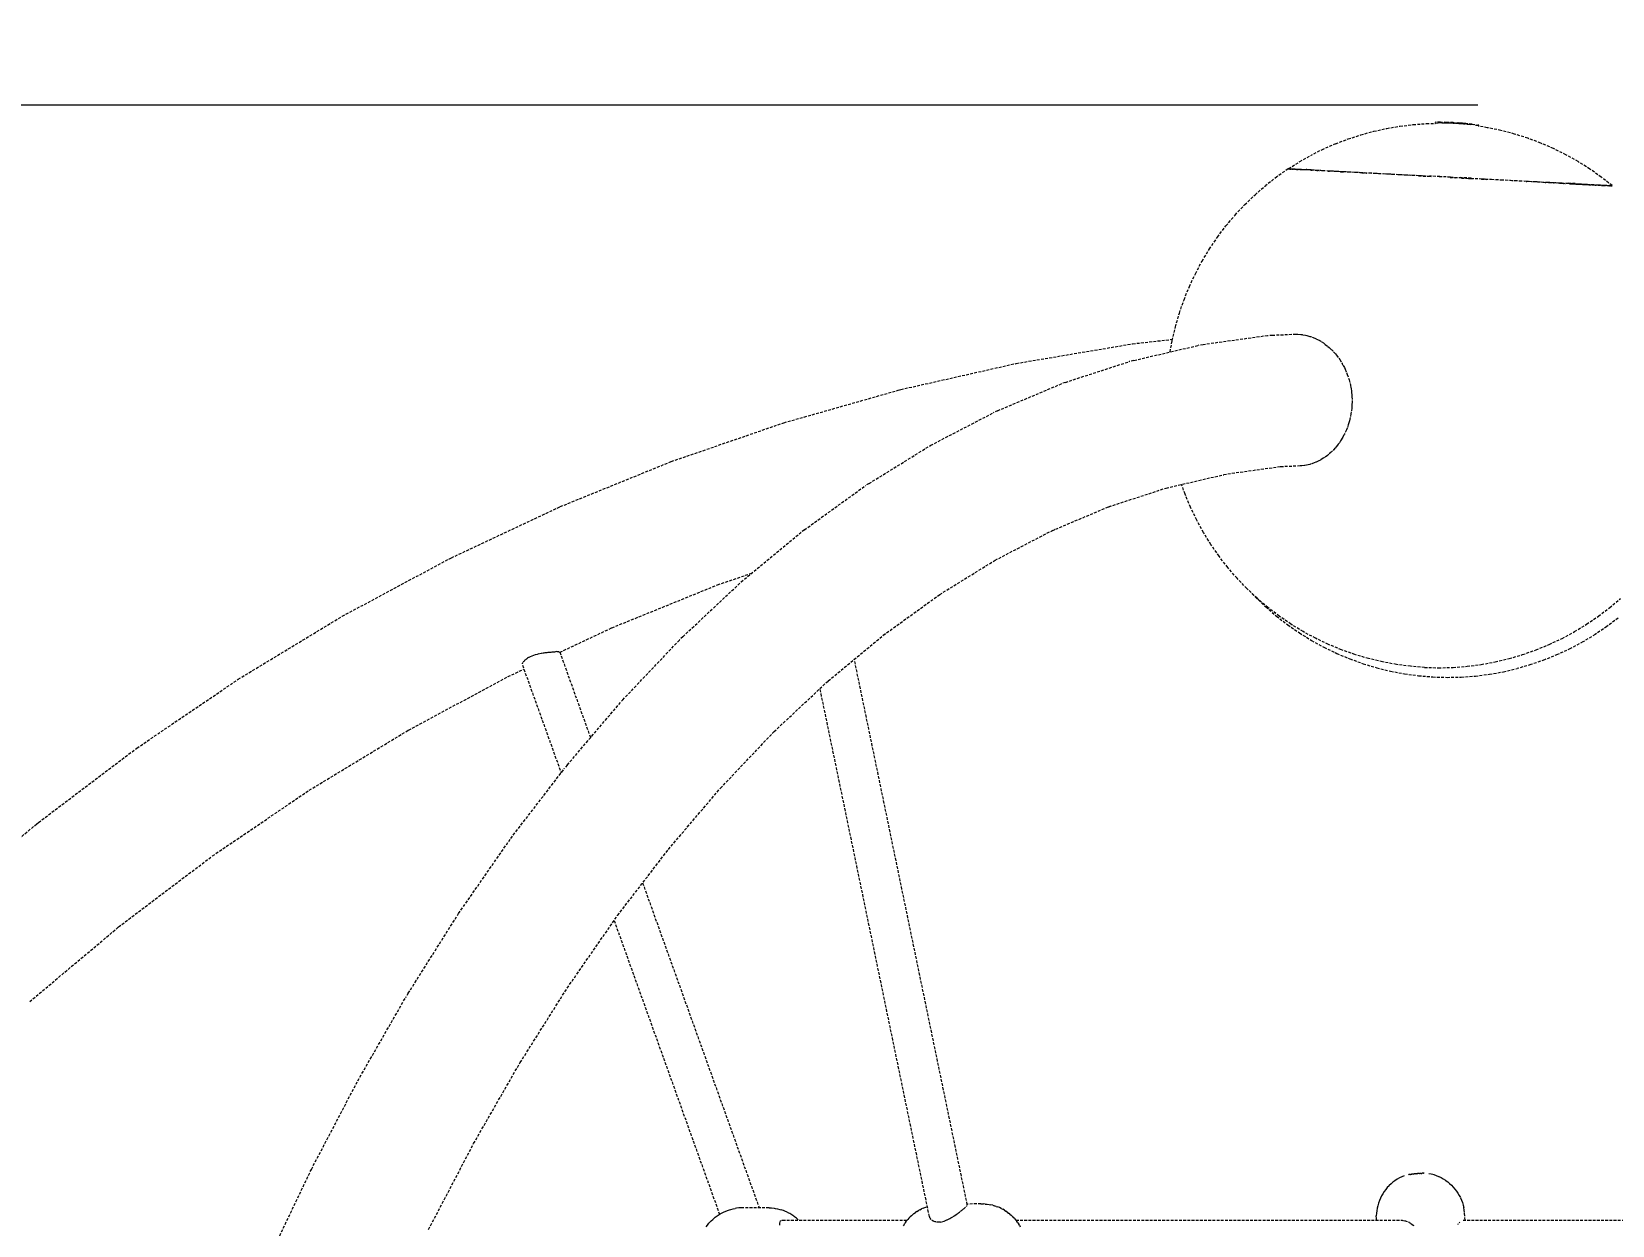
# Model space of a CAD drawing. Header units: millimetres. Extents: x -4710 to 4801, y -2494 to 3533.
# Drawn here: x -1360 to -641, y 1626 to 2169 of the extents above; entities that cross this region are included whole.
import ezdxf

# ---------------------------------------------------------------- set-up
doc = ezdxf.new("R2010")
doc.units = ezdxf.units.MM
doc.linetypes.add('HIDDEN', pattern=[1.905, 1.27, -0.635])
for name, color, linetype in [('DIKOM_ЗОНА', 90, 'Continuous'), ('DIKOM_ОБЪЕКТ', 7, 'Continuous'), ('DIKOM_РАЗМЕР_ЗОНА', 7, 'Continuous'), ('DIKOM_РАЗМЕР_ОБЪЕКТА', 7, 'Continuous')]:
    doc.layers.add(name, color=color, linetype=linetype)
doc.styles.add('style1', font='arialbd.ttf', dxfattribs={"width": 0.8})
doc.dimstyles.new('1-50', dxfattribs={"dimtxt": 300, "dimasz": 200, "dimexe": 100, "dimexo": 0, "dimgap": 100, "dimtad": 1, "dimtxsty": 'style1', "dimcen": 200, "dimclrd": 7, "dimclre": 7, "dimclrt": 7, "dimadec": 1, "dimazin": 2, "dimtfac": 1, "dimtmove": 0, "dimatfit": 2, "dimfxl": 0, "dimlwd": 25, "dimlwe": 18, "dimarcsym": 0})

# ---------------------------------------------------------------- blocks, each defined once
blk = doc.blocks.new('*D1')
at = {"layer": 'Defpoints', "color": 0, "transparency": 16777216}
for p in [(-701.85, 2135.95), (-2165.86, -628.42), (-722.47, -628.42)]:
    blk.add_point(p, dxfattribs=at)
at = {"layer": 'DIKOM_РАЗМЕР_ОБЪЕКТА', "color": 7, "lineweight": 18, "transparency": 16777216}
for p, q in [((-701.85, 2135.95), (-2265.86, 2135.95)), ((-722.47, -628.42), (-2265.86, -628.42))]:
    blk.add_line(p, q, dxfattribs=at)
at = {"layer": 'DIKOM_РАЗМЕР_ОБЪЕКТА', "color": 7, "lineweight": 25, "transparency": 16777216}
blk.add_line((-2165.86, 1935.95), (-2165.86, -428.42), dxfattribs=at)
at = {"layer": 'DIKOM_РАЗМЕР_ОБЪЕКТА', "color": 7, "transparency": 16777216}
for points in [[(-2199.2, 1935.95), (-2132.53, 1935.95), (-2165.86, 2135.95)], [(-2199.2, -428.42), (-2132.53, -428.42), (-2165.86, -628.42)]]:
    blk.add_solid(points, dxfattribs=at)
at = {"layer": 'DIKOM_РАЗМЕР_ОБЪЕКТА', "color": 7, "transparency": 16777216, "insert": (-2419.04, 753.76), "char_height": 300, "attachment_point": 5, "rotation": 90, "style": 'style1'}
blk.add_mtext('{\\fArial|b0|i0|c204|p34;2750}', dxfattribs=at)
blk = doc.blocks.new('*D3')
at = {"layer": 'Defpoints', "color": 0, "transparency": 16777216}
for p in [(-715.82, 3533.12), (-4259.83, -2026.25), (-715.82, -2026.25)]:
    blk.add_point(p, dxfattribs=at)
at = {"layer": 'DIKOM_РАЗМЕР_ЗОНА', "color": 7, "lineweight": 18, "transparency": 16777216}
for p, q in [((-715.82, 3533.12), (-4359.83, 3533.12)), ((-715.82, -2026.25), (-4359.83, -2026.25))]:
    blk.add_line(p, q, dxfattribs=at)
at = {"layer": 'DIKOM_РАЗМЕР_ЗОНА', "color": 7, "lineweight": 25, "transparency": 16777216}
blk.add_line((-4259.83, 3333.12), (-4259.83, -1826.25), dxfattribs=at)
at = {"layer": 'DIKOM_РАЗМЕР_ЗОНА', "color": 7, "transparency": 16777216}
for points in [[(-4293.16, 3333.12), (-4226.49, 3333.12), (-4259.83, 3533.12)], [(-4293.16, -1826.25), (-4226.49, -1826.25), (-4259.83, -2026.25)]]:
    blk.add_solid(points, dxfattribs=at)
at = {"layer": 'DIKOM_РАЗМЕР_ЗОНА', "color": 7, "transparency": 16777216, "insert": (-4513, 975.17), "char_height": 300, "attachment_point": 5, "rotation": 90, "style": 'style1'}
blk.add_mtext('{\\fArial|b0|i0|c204|p34;5560}', dxfattribs=at)

msp = doc.modelspace()

# ---------------------------------------------------------------- linework, layer by layer
at = {"layer": 'DIKOM_ЗОНА', "color": 3, "lineweight": 15}
msp.add_lwpolyline([(4784.014, 570.156, 0.0938746), (4783.602, 942.374, 0.2995804), (2291.139, 3510.482, 0.0687424), (1632.505, 3510.482, 0.06059), (1009.06, 3334.362, -0.2008128), (236.945, 3334.362, 0.06059), (-386.5, 3510.482, 0.0687424), (-1045.134, 3510.482, 0.2995804), (-3537.597, 942.374, 0.0938746), (-3538.009, 570.156, 0.3002322), (-1045.134, -2003.615, 0.0687424), (-386.5, -2003.615, 0.06059), (236.945, -1827.494, -0.2008128), (1009.06, -1827.494, 0.06059), (1632.505, -2003.615, 0.0687424), (2291.139, -2003.615, 0.3002322)], format="xyb", close=True, dxfattribs=at)
at = {"layer": 'DIKOM_ОБЪЕКТ', "color": 7, "linetype": 'HIDDEN', "lineweight": 15}
for p, q in [((-755.08, 2122.483), (-749.239, 2124.088)), ((-749.239, 2124.088), (-743.286, 2125.401)), ((-743.286, 2125.401), (-737.275, 2126.421)), ((-737.275, 2126.421), (-731.24, 2127.146)), ((-731.24, 2127.146), (-725.175, 2127.574)), ((-725.175, 2127.574), (-721.164, 2127.691)), ((-721.115, 2127.862), (-719.905, 2127.872)), ((-721.047, 2127.862), (-721.05, 2128.137)), ((-718.838, 2128.202), (-721.017, 2128.195)), ((-720.06, 2128.022), (-719.219, 2128.023)), ((-718.707, 2127.869), (-719.905, 2127.872)), ((-718.333, 2128.017), (-719.219, 2128.023)), ((-718.838, 2128.202), (-717.865, 2128.193)), ((-718.333, 2128.017), (-717.448, 2128.006)), ((-715.915, 2128.152), (-717.865, 2128.193)), ((-717.448, 2128.006), (-716.562, 2127.988)), ((-716.562, 2127.988), (-715.969, 2127.972)), ((-715.969, 2127.972), (-715.376, 2127.954)), ((-712.994, 2128.034), (-715.915, 2128.152)), ((-715.376, 2127.954), (-714.782, 2127.933)), ((-714.782, 2127.933), (-714.188, 2127.909)), ((-714.188, 2127.909), (-713.597, 2127.882)), ((-713.597, 2127.882), (-713.003, 2127.852)), ((-713.003, 2127.852), (-712.483, 2127.824)), ((-712.972, 2128.032), (-712.702, 2128.018)), ((-712.972, 2128.032), (-712.523, 2128.008)), ((-712.972, 2128.032), (-712.694, 2128.017)), ((-712.849, 2128.026), (-712.478, 2128.005)), ((-711.968, 2127.793), (-712.483, 2127.824)), ((-711.968, 2127.793), (-711.451, 2127.761)), ((-711.451, 2127.761), (-710.931, 2127.726)), ((-710.05, 2127.844), (-711.408, 2127.932)), ((-710.342, 2127.834), (-711.328, 2127.925)), ((-710.009, 2127.809), (-711.291, 2127.921)), ((-710.931, 2127.726), (-710.414, 2127.69)), ((-709.69, 2127.784), (-710.776, 2127.876)), ((-710.414, 2127.69), (-709.895, 2127.651)), ((-708.611, 2127.675), (-710.342, 2127.834)), ((-709.423, 2127.764), (-710.191, 2127.827)), ((-709.001, 2127.733), (-710.086, 2127.818)), ((-710.05, 2127.844), (-707.353, 2127.609)), ((-708.287, 2127.658), (-710.008, 2127.809)), ((-709.895, 2127.651), (-709.119, 2127.588)), ((-708.007, 2127.643), (-709.689, 2127.784)), ((-707.774, 2127.631), (-709.421, 2127.764)), ((-707.379, 2127.61), (-709.27, 2127.754)), ((-708.659, 2127.707), (-709.265, 2127.754)), ((-709.119, 2127.588), (-708.345, 2127.52)), ((-707.591, 2127.622), (-709, 2127.733)), ((-707.459, 2127.615), (-708.656, 2127.707)), ((-707.353, 2127.609), (-708.468, 2127.693)), ((-708.345, 2127.52), (-707.576, 2127.448)), ((-706.809, 2127.372), (-707.576, 2127.448)), ((-704.445, 2127.289), (-707.244, 2127.598)), ((-706.809, 2127.372), (-706.045, 2127.291)), ((-706.045, 2127.291), (-705.28, 2127.206)), ((-703.946, 2127.045), (-705.28, 2127.206)), ((-704.445, 2127.289), (-701.738, 2126.928)), ((-702.867, 2126.913), (-702.598, 2126.883)), ((-702.598, 2126.883), (-702.348, 2126.856)), ((-702.348, 2126.856), (-702.119, 2126.833)), ((-702.119, 2126.833), (-701.914, 2126.814)), ((-701.295, 2126.865), (-701.738, 2126.928)), ((-701.361, 2126.325), (-701.288, 2126.823)), ((-697.505, 2125.736), (-701.355, 2126.368)), ((-701.343, 2126.366), (-701.306, 2126.619)), ((-691.304, 2124.451), (-697.505, 2125.736)), ((-685.147, 2122.848), (-691.304, 2124.451)), ((-766.581, 2118.423), (-772.13, 2115.974)), ((-766.581, 2118.423), (-760.895, 2120.594)), ((-760.895, 2120.594), (-755.08, 2122.483)), ((-679.093, 2120.933), (-685.147, 2122.848)), ((-673.178, 2118.712), (-679.093, 2120.933)), ((-667.321, 2116.187), (-673.178, 2118.712)), ((-787.959, 2107.076), (-782.904, 2110.275)), ((-782.904, 2110.275), (-777.598, 2113.258)), ((-772.13, 2115.974), (-777.598, 2113.258)), ((-661.673, 2113.372), (-667.321, 2116.187)), ((-656.103, 2110.264), (-661.673, 2113.372)), ((-650.777, 2106.882), (-656.103, 2110.264)), ((-793.294, 2103.398), (-798.394, 2099.416)), ((-788.247, 2106.94), (-793.294, 2103.398)), ((-787.401, 2106.896), (-788.209, 2106.939)), ((-787.31, 2106.891), (-788.003, 2106.928)), ((-788.003, 2106.928), (-787.31, 2106.891)), ((-787.959, 2107.076), (-787.664, 2107.06)), ((-787.887, 2106.922), (-787.607, 2106.907)), ((-787.212, 2106.886), (-787.833, 2106.919)), ((-787.833, 2106.919), (-787.245, 2106.888)), ((-787.318, 2106.892), (-787.833, 2106.919)), ((-787.664, 2107.06), (-787.067, 2107.029)), ((-787.253, 2106.888), (-787.607, 2106.907)), ((-787.099, 2106.88), (-787.318, 2106.892)), ((-787.253, 2106.888), (-786.825, 2106.866)), ((-787.067, 2107.029), (-786.172, 2106.982)), ((-786.596, 2106.854), (-786.825, 2106.866)), ((-786.329, 2106.84), (-786.825, 2106.866)), ((-785.803, 2106.812), (-786.463, 2106.847)), ((-786.329, 2106.84), (-785.765, 2106.81)), ((-786.172, 2106.982), (-784.983, 2106.92)), ((-785.518, 2106.797), (-785.765, 2106.81)), ((-785.137, 2106.777), (-785.765, 2106.81)), ((-785.269, 2106.784), (-784.334, 2106.735)), ((-783.887, 2106.712), (-785.269, 2106.784)), ((-784.378, 2106.738), (-785.137, 2106.777)), ((-784.42, 2106.739), (-785.137, 2106.777)), ((-784.445, 2106.741), (-785.137, 2106.777)), ((-784.983, 2106.92), (-783.53, 2106.844)), ((-784.445, 2106.741), (-783.684, 2106.701)), ((-782.852, 2106.658), (-783.684, 2106.701)), ((-783.53, 2106.844), (-781.856, 2106.756)), ((-782.529, 2106.641), (-782.852, 2106.658)), ((-782.852, 2106.658), (-781.951, 2106.61)), ((-780.98, 2106.56), (-781.951, 2106.61)), ((-779.733, 2106.494), (-781.862, 2106.606)), ((-781.856, 2106.756), (-779.929, 2106.655)), ((-779.297, 2106.471), (-781.748, 2106.6)), ((-777.713, 2106.538), (-779.929, 2106.655)), ((-779.144, 2106.464), (-779.733, 2106.494)), ((-777.673, 2106.386), (-778.17, 2106.412)), ((-777.713, 2106.538), (-775.234, 2106.409)), ((-777.673, 2106.386), (-777.195, 2106.361)), ((-776.121, 2106.305), (-776.442, 2106.322)), ((-775.15, 2106.254), (-775.639, 2106.279)), ((-775.234, 2106.409), (-772.523, 2106.267)), ((-775.15, 2106.254), (-774.697, 2106.23)), ((-774.71, 2106.231), (-775.016, 2106.247)), ((-774.218, 2106.205), (-773.943, 2106.191)), ((-773.391, 2106.162), (-773.641, 2106.175)), ((-773.258, 2106.155), (-773.495, 2106.167)), ((-772.371, 2106.108), (-773.061, 2106.144)), ((-772.048, 2106.091), (-772.81, 2106.131)), ((-772.523, 2106.267), (-769.574, 2106.112)), ((-771.904, 2106.084), (-772.371, 2106.108)), ((-770.097, 2105.989), (-769.609, 2105.963)), ((-769.574, 2106.112), (-766.381, 2105.945)), ((-769.559, 2105.961), (-769.325, 2105.949)), ((-768.162, 2105.888), (-769.502, 2105.958)), ((-767.706, 2105.864), (-769.325, 2105.949)), ((-767.462, 2105.851), (-767.706, 2105.864)), ((-766.026, 2105.776), (-767.206, 2105.838)), ((-766.381, 2105.945), (-762.953, 2105.765)), ((-765.635, 2105.756), (-766.026, 2105.776)), ((-764.442, 2105.693), (-766.026, 2105.776)), ((-764.285, 2105.685), (-762.827, 2105.608)), ((-762.179, 2105.574), (-763.096, 2105.622)), ((-762.953, 2105.765), (-759.296, 2105.573)), ((-761.792, 2105.554), (-762.342, 2105.583)), ((-760.629, 2105.493), (-761.298, 2105.528)), ((-760.281, 2105.474), (-760.629, 2105.493)), ((-759.677, 2105.443), (-760.629, 2105.493)), ((-759.296, 2105.573), (-755.421, 2105.371)), ((-756.723, 2105.288), (-757.783, 2105.344)), ((-756.385, 2105.271), (-756.723, 2105.288)), ((-754.65, 2105.18), (-756.723, 2105.288)), ((-755.421, 2105.371), (-751.355, 2105.157)), ((-754.286, 2105.161), (-754.65, 2105.18)), ((-754.296, 2105.161), (-754.65, 2105.18)), ((-754.65, 2105.18), (-752.507, 2105.068)), ((-750.304, 2104.952), (-752.507, 2105.068)), ((-751.355, 2105.157), (-747.109, 2104.935)), ((-748.053, 2104.834), (-750.304, 2104.952)), ((-747.779, 2104.82), (-748.053, 2104.834)), ((-746.739, 2104.765), (-748.053, 2104.834)), ((-747.109, 2104.935), (-742.746, 2104.706)), ((-743.448, 2104.593), (-744.899, 2104.669)), ((-741.117, 2104.471), (-743.448, 2104.593)), ((-742.746, 2104.706), (-738.306, 2104.473)), ((-740.754, 2104.452), (-741.117, 2104.471)), ((-740.089, 2104.417), (-741.117, 2104.471)), ((-739.643, 2104.393), (-739.858, 2104.405)), ((-738.306, 2104.473), (-733.674, 2104.231)), ((-736.445, 2104.226), (-737.138, 2104.262)), ((-734.087, 2104.102), (-735.932, 2104.199)), ((-732.531, 2104.021), (-734.087, 2104.102)), ((-731.705, 2103.977), (-734.087, 2104.102)), ((-733.674, 2104.231), (-728.796, 2103.975)), ((-730.36, 2103.907), (-731.705, 2103.977)), ((-728.81, 2103.825), (-727.266, 2103.745)), ((-728.796, 2103.975), (-723.89, 2103.718)), ((-726.62, 2103.711), (-728.393, 2103.803)), ((-726.508, 2103.705), (-728.368, 2103.803)), ((-726.762, 2103.718), (-724.342, 2103.591)), ((-724.342, 2103.591), (-722.813, 2103.511)), ((-719.062, 2103.465), (-723.89, 2103.718)), ((-718.272, 2103.273), (-719.427, 2103.334)), ((-714.295, 2103.215), (-719.062, 2103.465)), ((-714.345, 2103.067), (-715.98, 2103.153)), ((-714.302, 2103.065), (-715.736, 2103.141)), ((-714.345, 2103.067), (-713.391, 2103.017)), ((-714.302, 2103.065), (-713.482, 2103.022)), ((-714.302, 2103.065), (-713.423, 2103.019)), ((-714.295, 2103.215), (-709.627, 2102.97)), ((-712.699, 2102.981), (-711.943, 2102.941)), ((-711.436, 2102.915), (-711.943, 2102.941)), ((-709.25, 2102.8), (-711.078, 2102.896)), ((-709.25, 2102.8), (-711.078, 2102.896)), ((-704.949, 2102.725), (-709.627, 2102.97)), ((-709.25, 2102.8), (-705.027, 2102.579)), ((-706.051, 2102.633), (-704.816, 2102.568)), ((-704.816, 2102.568), (-705.604, 2102.609)), ((-704.949, 2102.725), (-700.254, 2102.479)), ((-704.464, 2102.55), (-704.816, 2102.568)), ((-704.677, 2102.561), (-704.243, 2102.538)), ((-704.243, 2102.538), (-703.951, 2102.523)), ((-700.254, 2102.479), (-695.618, 2102.236)), ((-700.172, 2102.325), (-697.807, 2102.201)), ((-697.807, 2102.201), (-698.75, 2102.25)), ((-697.052, 2102.161), (-697.807, 2102.201)), ((-695.618, 2102.236), (-691.206, 2102.005)), ((-645.591, 2103.227), (-650.777, 2106.882)), ((-640.63, 2099.354), (-645.591, 2103.227)), ((-807.936, 2090.682), (-803.279, 2095.174)), ((-803.279, 2095.174), (-798.394, 2099.416)), ((-691.206, 2102.005), (-686.973, 2101.783)), ((-686.295, 2101.597), (-687.452, 2101.658)), ((-686.973, 2101.783), (-682.811, 2101.565)), ((-683.984, 2101.476), (-686.295, 2101.597)), ((-683.711, 2101.462), (-683.984, 2101.476)), ((-682.811, 2101.565), (-678.755, 2101.352)), ((-680.581, 2101.298), (-680.335, 2101.285)), ((-679.845, 2101.26), (-679.423, 2101.237)), ((-679.423, 2101.237), (-679.669, 2101.25)), ((-677.198, 2101.121), (-679.423, 2101.237)), ((-678.755, 2101.352), (-674.802, 2101.145)), ((-675.028, 2101.007), (-676.206, 2101.068)), ((-673.291, 2100.916), (-675.028, 2101.007)), ((-674.802, 2101.145), (-670.972, 2100.944)), ((-672.246, 2100.861), (-670.905, 2100.791)), ((-671.2, 2100.806), (-670.905, 2100.791)), ((-670.972, 2100.944), (-667.303, 2100.752)), ((-669.866, 2100.736), (-670.905, 2100.791)), ((-668.96, 2100.689), (-669.761, 2100.731)), ((-669.58, 2100.722), (-668.23, 2100.651)), ((-668.361, 2100.657), (-669.4, 2100.712)), ((-668.362, 2100.657), (-669.397, 2100.711)), ((-667.867, 2100.631), (-668.96, 2100.689)), ((-667.246, 2100.599), (-667.697, 2100.623)), ((-667.338, 2100.604), (-667.064, 2100.59)), ((-667.303, 2100.752), (-663.814, 2100.569)), ((-666.385, 2100.554), (-666.869, 2100.579)), ((-665.217, 2100.493), (-666.338, 2100.551)), ((-663.423, 2100.399), (-665.217, 2100.493)), ((-664.671, 2100.464), (-663.96, 2100.427)), ((-663.96, 2100.427), (-664.439, 2100.452)), ((-664.34, 2100.447), (-663.96, 2100.427)), ((-663.96, 2100.427), (-662.107, 2100.329)), ((-663.96, 2100.427), (-662.785, 2100.365)), ((-663.814, 2100.569), (-660.512, 2100.396)), ((-663.423, 2100.399), (-661.687, 2100.308)), ((-661.951, 2100.321), (-661.687, 2100.308)), ((-660.011, 2100.22), (-661.687, 2100.308)), ((-657.416, 2100.234), (-660.512, 2100.396)), ((-660.075, 2100.223), (-657.414, 2100.084)), ((-660.035, 2100.221), (-658.398, 2100.135)), ((-658.398, 2100.135), (-660.011, 2100.22)), ((-658.666, 2100.15), (-658.398, 2100.135)), ((-658.398, 2100.135), (-656.853, 2100.054)), ((-657.877, 2100.108), (-654.076, 2099.909)), ((-657.644, 2100.096), (-657.109, 2100.068)), ((-654.076, 2099.909), (-657.561, 2100.092)), ((-657.416, 2100.234), (-654.525, 2100.083)), ((-657.379, 2100.082), (-657.109, 2100.068)), ((-657.109, 2100.068), (-655.049, 2099.96)), ((-657.108, 2100.068), (-653.977, 2099.904)), ((-655.378, 2099.977), (-656.853, 2100.054)), ((-655.378, 2099.977), (-653.977, 2099.904)), ((-654.864, 2099.95), (-654.076, 2099.909)), ((-654.525, 2100.083), (-651.841, 2099.942)), ((-654.076, 2099.909), (-651.653, 2099.782)), ((-652.641, 2099.834), (-653.977, 2099.904)), ((-652.961, 2099.85), (-651.962, 2099.798)), ((-651.368, 2099.767), (-652.641, 2099.834)), ((-651.841, 2099.942), (-649.414, 2099.815)), ((-651.368, 2099.767), (-650.496, 2099.721)), ((-650.406, 2099.716), (-650.158, 2099.704)), ((-650.395, 2099.716), (-650.158, 2099.704)), ((-649.92, 2099.691), (-650.158, 2099.704)), ((-649.015, 2099.643), (-649.87, 2099.689)), ((-649.744, 2099.682), (-649.535, 2099.671)), ((-649.721, 2099.681), (-648.864, 2099.636)), ((-649.447, 2099.666), (-648.864, 2099.636)), ((-649.414, 2099.815), (-647.288, 2099.703)), ((-649.396, 2099.664), (-647.988, 2099.59)), ((-649.015, 2099.643), (-647.939, 2099.587)), ((-648.864, 2099.636), (-648.382, 2099.611)), ((-648.169, 2099.599), (-647.939, 2099.587)), ((-646.932, 2099.534), (-647.939, 2099.587)), ((-647.288, 2099.703), (-645.436, 2099.606)), ((-646.932, 2099.534), (-646.649, 2099.52)), ((-646.541, 2099.514), (-645.996, 2099.485)), ((-646.217, 2099.497), (-645.996, 2099.485)), ((-645.133, 2099.44), (-645.996, 2099.485)), ((-645.531, 2099.461), (-644.861, 2099.426)), ((-645.436, 2099.606), (-643.84, 2099.522)), ((-643.34, 2099.346), (-645.359, 2099.452)), ((-643.34, 2099.346), (-645.198, 2099.443)), ((-644.345, 2099.399), (-645.133, 2099.44)), ((-644.861, 2099.426), (-643.34, 2099.346)), ((-644.345, 2099.399), (-643.632, 2099.361)), ((-643.84, 2099.522), (-642.543, 2099.455)), ((-642.986, 2099.328), (-643.632, 2099.361)), ((-642.986, 2099.328), (-642.409, 2099.297)), ((-642.543, 2099.455), (-641.575, 2099.404)), ((-641.902, 2099.271), (-642.409, 2099.297)), ((-641.902, 2099.271), (-641.467, 2099.248)), ((-641.575, 2099.404), (-640.936, 2099.371)), ((-641.107, 2099.229), (-641.467, 2099.248)), ((-641.291, 2099.239), (-640.936, 2099.371)), ((-641.176, 2099.233), (-640.775, 2099.212)), ((-641.107, 2099.229), (-640.822, 2099.214)), ((-641.038, 2099.225), (-640.646, 2099.205)), ((-640.982, 2099.223), (-640.615, 2099.203)), ((-640.962, 2099.222), (-640.615, 2099.203)), ((-640.936, 2099.371), (-640.631, 2099.354)), ((-640.615, 2099.203), (-640.822, 2099.214)), ((-640.775, 2099.212), (-640.631, 2099.354)), ((-812.353, 2085.954), (-807.936, 2090.682)), ((-820.416, 2075.839), (-816.516, 2081.002)), ((-816.516, 2081.002), (-812.353, 2085.954)), ((-824.041, 2070.481), (-820.416, 2075.839)), ((-827.382, 2064.94), (-824.041, 2070.481)), ((-833.175, 2053.374), (-830.43, 2059.233)), ((-830.43, 2059.233), (-827.382, 2064.94)), ((-835.611, 2047.381), (-833.175, 2053.374)), ((-837.732, 2041.268), (-835.611, 2047.381)), ((-839.53, 2035.053), (-837.732, 2041.268)), ((-841.002, 2028.753), (-839.53, 2035.053)), ((-797.516, 2030.954), (-826.91, 2026.873)), ((-795.331, 2031.061), (-797.516, 2030.954)), ((-784.661, 2031.553), (-795.331, 2031.061)), ((-784.394, 2031.538), (-784.661, 2031.553)), ((-783.865, 2031.511), (-784.394, 2031.538)), ((-782.441, 2031.437), (-783.858, 2031.511)), ((-781.652, 2031.313), (-782.44, 2031.437)), ((-780.249, 2031.092), (-781.652, 2031.313)), ((-779.487, 2030.888), (-780.25, 2031.092)), ((-779.044, 2030.77), (-779.487, 2030.888)), ((-778.087, 2030.522), (-779.044, 2030.77)), ((-777.86, 2030.438), (-778.087, 2030.522)), ((-777.329, 2030.241), (-777.86, 2030.438)), ((-775.959, 2029.732), (-777.329, 2030.241)), ((-912.003, 2018.358), (-858.995, 2027.296)), ((-858.995, 2027.296), (-840.869, 2029.325)), ((-858.405, 2019.751), (-829.145, 2026.541)), ((-841.93, 2023.574), (-841.002, 2028.753)), ((-826.91, 2026.873), (-829.145, 2026.541)), ((-775.239, 2029.376), (-775.959, 2029.732)), ((-773.924, 2028.726), (-775.239, 2029.376)), ((-773.708, 2028.59), (-773.924, 2028.726)), ((-773.231, 2028.3), (-773.708, 2028.59)), ((-771.94, 2027.515), (-773.231, 2028.3)), ((-771.94, 2027.515), (-771.287, 2027.02)), ((-771.287, 2027.02), (-770.073, 2026.103)), ((-770.073, 2026.103), (-769.473, 2025.548)), ((-769.473, 2025.548), (-768.851, 2024.972)), ((-768.409, 2024.573), (-768.851, 2024.972)), ((-767.752, 2023.892), (-768.331, 2024.505)), ((-766.656, 2022.734), (-767.752, 2023.892)), ((-964.575, 2006.473), (-912.003, 2018.358)), ((-889.643, 2009.716), (-860.583, 2019.196)), ((-858.405, 2019.751), (-860.583, 2019.196)), ((-766.656, 2022.734), (-766.135, 2022.068)), ((-766.135, 2022.068), (-765.144, 2020.8)), ((-765.144, 2020.8), (-764.686, 2020.087)), ((-764.686, 2020.087), (-763.808, 2018.718)), ((-763.808, 2018.718), (-763.573, 2018.267)), ((-763.408, 2017.966), (-763.573, 2018.267)), ((-763.135, 2017.465), (-763.408, 2017.966)), ((-763.135, 2017.465), (-762.593, 2016.507)), ((-762.593, 2016.507), (-762.235, 2015.718)), ((-762.235, 2015.718), (-761.54, 2014.182)), ((-920.53, 1996.801), (-891.737, 2008.948)), ((-889.643, 2009.716), (-891.737, 2008.948)), ((-761.54, 2014.182), (-761.253, 2013.363)), ((-761.253, 2013.363), (-760.691, 2011.76)), ((-760.663, 2011.653), (-760.456, 2010.919)), ((-760.456, 2010.919), (-759.989, 2009.261)), ((-759.989, 2009.261), (-759.824, 2008.402)), ((-1017.84, 1991.321), (-965.842, 2006.12)), ((-965.842, 2006.12), (-964.575, 2006.473)), ((-759.824, 2008.402), (-759.564, 2007.052)), ((-759.564, 2007.052), (-759.497, 2006.703)), ((-759.497, 2006.703), (-759.406, 2005.834)), ((-759.406, 2005.834), (-759.329, 2005.106)), ((-759.329, 2005.106), (-759.197, 2004.105)), ((-759.197, 2004.105), (-759.155, 2003.232)), ((-759.155, 2003.232), (-759.072, 2001.489)), ((-759.072, 2001.489), (-759.104, 2000.617)), ((-950.973, 1981.049), (-922.514, 1995.831)), ((-920.53, 1996.801), (-922.514, 1995.831)), ((-759.57, 1995.427), (-759.848, 1993.886)), ((-759.417, 1996.277), (-759.57, 1995.427)), ((-759.254, 1998.009), (-759.417, 1996.277)), ((-759.197, 1998.623), (-759.254, 1998.009)), ((-759.167, 1998.872), (-759.197, 1998.623)), ((-759.135, 1999.735), (-759.167, 1998.872)), ((-759.104, 2000.617), (-759.135, 1999.735)), ((-1069.159, 1973.638), (-1017.84, 1991.321)), ((-761.681, 1988.038), (-762.362, 1986.491)), ((-761.341, 1988.81), (-761.681, 1988.038)), ((-760.796, 1990.423), (-761.285, 1988.976)), ((-760.525, 1991.227), (-760.797, 1990.423)), ((-760.282, 1992.224), (-760.525, 1991.227)), ((-760.102, 1992.893), (-760.282, 1992.224)), ((-759.878, 1993.722), (-760.102, 1992.893)), ((-979.06, 1963.654), (-950.973, 1981.049)), ((-766.343, 1980.288), (-766.815, 1979.783)), ((-765.665, 1981.171), (-766.343, 1980.288)), ((-765.358, 1981.569), (-765.665, 1981.171)), ((-764.862, 1982.214), (-765.358, 1981.569)), ((-764.35, 1983.025), (-764.862, 1982.214)), ((-763.981, 1983.594), (-764.35, 1983.026)), ((-763.532, 1984.286), (-763.981, 1983.594)), ((-763.272, 1984.782), (-763.532, 1984.286)), ((-762.762, 1985.756), (-763.272, 1984.782)), ((-762.362, 1986.491), (-762.671, 1985.93)), ((-1119.678, 1953.113), (-1069.159, 1973.638)), ((-777.635, 1972.568), (-778.379, 1972.376)), ((-776.271, 1973.078), (-777.635, 1972.568)), ((-775.559, 1973.345), (-776.271, 1973.078)), ((-775.133, 1973.553), (-775.453, 1973.398)), ((-774.442, 1973.89), (-775.133, 1973.553)), ((-774.214, 1973.999), (-774.442, 1973.89)), ((-773.508, 1974.339), (-774.214, 1973.999)), ((-772.214, 1975.131), (-773.508, 1974.339)), ((-771.565, 1975.529), (-772.214, 1975.131)), ((-770.332, 1976.465), (-771.547, 1975.54)), ((-769.998, 1976.72), (-770.332, 1976.465)), ((-769.702, 1976.939), (-769.998, 1976.72)), ((-768.542, 1977.991), (-769.702, 1976.939)), ((-767.952, 1978.526), (-768.433, 1978.089)), ((-766.893, 1979.697), (-767.952, 1978.526)), ((-843.786, 1961.581), (-817.541, 1967.671)), ((-791.76, 1971.227), (-817.785, 1967.614)), ((-782.718, 1971.643), (-791.76, 1971.227)), ((-781.946, 1971.681), (-782.722, 1971.643)), ((-780.765, 1971.865), (-781.975, 1971.679)), ((-780.562, 1971.895), (-780.765, 1971.865)), ((-779.791, 1972.011), (-780.562, 1971.895)), ((-779.107, 1972.187), (-779.791, 1972.011)), ((-778.379, 1972.376), (-779.107, 1972.187)), ((-1008.513, 1942.561), (-980.884, 1962.513)), ((-979.06, 1963.654), (-980.884, 1962.513)), ((-869.794, 1953.096), (-843.267, 1961.751)), ((-835.144, 1958.795), (-836.731, 1963.219)), ((-832.644, 1952.827), (-835.144, 1958.795)), ((-1169.278, 1929.794), (-1119.678, 1953.113)), ((-895.801, 1942.124), (-868.911, 1953.469)), ((-829.837, 1946.998), (-832.644, 1952.827)), ((-826.73, 1941.323), (-829.837, 1946.998)), ((-1037.286, 1918.795), (-1010.176, 1941.253)), ((-1008.513, 1942.561), (-1010.176, 1941.253)), ((-921.685, 1928.679), (-894.443, 1942.83)), ((-823.33, 1935.818), (-826.73, 1941.323)), ((-1170.385, 1929.243), (-1169.278, 1929.794)), ((-819.649, 1930.498), (-823.33, 1935.818)), ((-815.694, 1925.376), (-819.649, 1930.498)), ((-1218.929, 1903.197), (-1170.385, 1929.243)), ((-1048, 1917.489), (-1032.354, 1922.88)), ((-946.864, 1913.085), (-921.685, 1928.679)), ((-811.479, 1920.469), (-815.694, 1925.376)), ((-1096.187, 1897.911), (-1048, 1917.489)), ((-1063.847, 1893.857), (-1037.286, 1918.795)), ((-807.012, 1915.787), (-811.479, 1920.469)), ((-802.309, 1911.346), (-807.012, 1915.787)), ((-972.583, 1894.513), (-946.747, 1913.17)), ((-804.682, 1913.587), (-803.089, 1911.899)), ((-803.089, 1911.899), (-798.409, 1907.433)), ((-797.379, 1907.155), (-802.309, 1911.346)), ((-641.76, 1907.127), (-636.829, 1911.316)), ((-1266.327, 1874.472), (-1218.929, 1903.197)), ((-798.409, 1907.433), (-793.502, 1903.216)), ((-792.238, 1903.227), (-797.379, 1907.155)), ((-793.502, 1903.216), (-788.381, 1899.261)), ((-786.899, 1899.573), (-792.238, 1903.227)), ((-652.243, 1899.548), (-646.903, 1903.201)), ((-646.903, 1903.201), (-641.76, 1907.127)), ((-637.875, 1902.366), (-643.039, 1898.467)), ((-1119.868, 1886.778), (-1096.187, 1897.911)), ((-1063.847, 1893.857), (-1065.296, 1892.434)), ((-997.64, 1873.754), (-971.582, 1895.342)), ((-788.381, 1899.261), (-783.062, 1895.578)), ((-781.377, 1896.202), (-786.899, 1899.573)), ((-783.062, 1895.578), (-777.558, 1892.178)), ((-775.686, 1893.124), (-781.377, 1896.202)), ((-663.459, 1893.104), (-657.767, 1896.18)), ((-657.767, 1896.18), (-652.243, 1899.548)), ((-648.398, 1894.843), (-653.939, 1891.503)), ((-643.039, 1898.467), (-648.398, 1894.843)), ((-1130.031, 1885.971), (-1129.243, 1886.143)), ((-1129.125, 1886.166), (-1128.394, 1886.326)), ((-1128.253, 1886.354), (-1127.459, 1886.497)), ((-1127.389, 1886.508), (-1127.002, 1886.563)), ((-1127.002, 1886.563), (-1126.599, 1886.621)), ((-1126.53, 1886.629), (-1125.766, 1886.708)), ((-1125.699, 1886.713), (-1125.226, 1886.742)), ((-1125.226, 1886.742), (-1124.959, 1886.778)), ((-1124.896, 1886.786), (-1124.188, 1886.857)), ((-1124.068, 1886.867), (-1123.827, 1886.881)), ((-1123.827, 1886.881), (-1123.4, 1886.907)), ((-1123.344, 1886.909), (-1122.731, 1886.918)), ((-1122.681, 1886.923), (-1122.161, 1887.034)), ((-1122.118, 1887.042), (-1121.644, 1887.127)), ((-1121.563, 1887.139), (-1121.143, 1887.2)), ((-1121.109, 1887.196), (-1120.724, 1887.141)), ((-1120.675, 1887.13), (-1120.381, 1887.052)), ((-1120.357, 1887.044), (-1120.115, 1886.934)), ((-1119.899, 1886.864), (-1105.903, 1847.848)), ((-1091.221, 1865.103), (-1065.296, 1892.434)), ((-777.558, 1892.178), (-771.883, 1889.07)), ((-769.843, 1890.347), (-775.686, 1893.124)), ((-771.883, 1889.07), (-766.054, 1886.262)), ((-763.862, 1887.879), (-769.843, 1890.347)), ((-766.054, 1886.262), (-760.087, 1883.761)), ((-757.761, 1885.725), (-763.862, 1887.879)), ((-681.387, 1885.711), (-675.285, 1887.862)), ((-675.285, 1887.862), (-669.303, 1890.328)), ((-669.303, 1890.328), (-663.459, 1893.104)), ((-659.647, 1888.457), (-665.506, 1885.712)), ((-653.939, 1891.503), (-659.647, 1888.457)), ((-1143.5, 1875.668), (-1136.227, 1879.087)), ((-1136.895, 1881.476), (-1136.804, 1881.799)), ((-1136.868, 1880.873), (-1119.281, 1831.844)), ((-1136.794, 1881.829), (-1136.625, 1882.167)), ((-1136.509, 1882.338), (-1136.346, 1882.57)), ((-1136.319, 1882.601), (-1136.028, 1882.92)), ((-1135.978, 1882.977), (-1135.603, 1883.352)), ((-1135.567, 1883.385), (-1135.121, 1883.753)), ((-1135.08, 1883.785), (-1134.576, 1884.135)), ((-1134.53, 1884.166), (-1133.97, 1884.496)), ((-1133.865, 1884.552), (-1133.241, 1884.868)), ((-1133.182, 1884.894), (-1132.512, 1885.187)), ((-1132.45, 1885.211), (-1131.75, 1885.473)), ((-1131.685, 1885.494), (-1130.944, 1885.729)), ((-1130.877, 1885.748), (-1130.1, 1885.954)), ((-934.297, 1635.13), (-985.754, 1883.601)), ((-760.087, 1883.761), (-753.998, 1881.575)), ((-751.556, 1883.893), (-757.761, 1885.725)), ((-753.998, 1881.575), (-747.803, 1879.71)), ((-745.263, 1882.386), (-751.556, 1883.893)), ((-747.803, 1879.71), (-741.518, 1878.17)), ((-738.884, 1881.21), (-745.263, 1882.386)), ((-732.486, 1880.368), (-738.884, 1881.21)), ((-726.042, 1879.862), (-732.486, 1880.368)), ((-726.042, 1879.862), (-719.722, 1879.699)), ((-719.722, 1879.699), (-713.113, 1879.859)), ((-713.113, 1879.859), (-706.689, 1880.365)), ((-706.689, 1880.365), (-700.248, 1881.204)), ((-700.248, 1881.204), (-693.885, 1882.377)), ((-693.885, 1882.377), (-687.593, 1883.881)), ((-690.129, 1877.89), (-683.828, 1879.36)), ((-687.593, 1883.881), (-681.387, 1885.711)), ((-677.613, 1881.158), (-683.828, 1879.36)), ((-671.5, 1883.277), (-677.613, 1881.158)), ((-665.506, 1885.712), (-671.5, 1883.277)), ((-1312.468, 1843.136), (-1266.327, 1874.472)), ((-1188.743, 1851.349), (-1142.849, 1875.974)), ((-1022.266, 1850.634), (-997.64, 1873.754)), ((-741.518, 1878.17), (-735.163, 1876.96)), ((-735.163, 1876.96), (-728.752, 1876.084)), ((-728.752, 1876.084), (-722.305, 1875.543)), ((-722.305, 1875.543), (-715.839, 1875.338)), ((-715.839, 1875.338), (-709.37, 1875.472)), ((-709.37, 1875.472), (-702.917, 1875.943)), ((-702.917, 1875.943), (-696.498, 1876.749)), ((-696.498, 1876.749), (-690.129, 1877.89)), ((-1116.487, 1835.407), (-1091.221, 1865.103)), ((-951.559, 1629.774), (-1001.369, 1870.253)), ((-1233.998, 1823.923), (-1188.743, 1851.349)), ((-1046.707, 1824.867), (-1021.724, 1851.206)), ((-1357.243, 1809.263), (-1312.468, 1843.136)), ((-1142.218, 1801.953), (-1117.699, 1833.906)), ((-1116.487, 1835.407), (-1117.699, 1833.906)), ((-1278.052, 1794.005), (-1233.998, 1823.923)), ((-1070.445, 1796.968), (-1046.707, 1824.867)), ((-1401.393, 1772.27), (-1358.115, 1808.578)), ((-1358.115, 1808.578), (-1357.243, 1809.263)), ((-1165.974, 1767.769), (-1142.218, 1801.953)), ((-1320.803, 1761.663), (-1278.052, 1794.005)), ((-1093.541, 1766.87), (-1069.845, 1797.751)), ((-1082.17, 1781.688), (-1029.077, 1633.684)), ((-1188.914, 1731.426), (-1165.974, 1767.769)), ((-1116.499, 1733.832), (-1093.541, 1766.87)), ((-1095.146, 1764.56), (-1047.147, 1630.752)), ((-1361.307, 1727.637), (-1320.258, 1762.075)), ((-1211.878, 1691.58), (-1189.835, 1729.943)), ((-1188.914, 1731.426), (-1189.835, 1729.943)), ((-1137.904, 1699.923), (-1116.499, 1733.832)), ((-1159.118, 1663.002), (-1137.749, 1700.193)), ((-1233.012, 1651.221), (-1211.878, 1691.58)), ((-1179.606, 1623.877), (-1159.118, 1663.002)), ((-1253.192, 1608.953), (-1233.012, 1651.221)), ((-733.159, 1648.814), (-733.36, 1648.782)), ((-732.951, 1648.845), (-733.159, 1648.814)), ((-732.737, 1648.877), (-732.951, 1648.845)), ((-732.737, 1648.877), (-732.517, 1648.908)), ((-732.292, 1648.939), (-732.517, 1648.908)), ((-732.061, 1648.969), (-732.292, 1648.939)), ((-732.061, 1648.969), (-731.826, 1648.999)), ((-731.586, 1649.029), (-731.826, 1648.999)), ((-731.343, 1649.058), (-731.586, 1649.029)), ((-731.098, 1649.087), (-731.343, 1649.058)), ((-731.098, 1649.087), (-730.85, 1649.114)), ((-730.6, 1649.141), (-730.85, 1649.114)), ((-730.349, 1649.168), (-730.6, 1649.141)), ((-730.096, 1649.194), (-730.349, 1649.168)), ((-730.096, 1649.194), (-729.843, 1649.219)), ((-729.589, 1649.242), (-729.843, 1649.219)), ((-729.335, 1649.265), (-729.589, 1649.242)), ((-729.335, 1649.265), (-729.082, 1649.287)), ((-728.83, 1649.308), (-729.082, 1649.287)), ((-728.581, 1649.328), (-728.83, 1649.308)), ((-728.333, 1649.347), (-728.581, 1649.328)), ((-728.333, 1649.347), (-728.088, 1649.364)), ((-727.846, 1649.381), (-728.088, 1649.364)), ((-727.608, 1649.397), (-727.846, 1649.381)), ((-727.608, 1649.397), (-727.373, 1649.41)), ((-727.143, 1649.423), (-727.373, 1649.41)), ((-726.919, 1649.435), (-727.143, 1649.423)), ((-726.7, 1649.445), (-726.919, 1649.435)), ((-726.7, 1649.445), (-726.486, 1649.454)), ((-726.279, 1649.461), (-726.486, 1649.454)), ((-724.069, 1649.398), (-722.996, 1649.16)), ((-722.906, 1649.134), (-721.804, 1648.821)), ((-721.804, 1648.821), (-720.723, 1648.441)), ((-743.777, 1642.019), (-744.465, 1641.083)), ((-743.034, 1642.914), (-743.777, 1642.019)), ((-742.241, 1643.764), (-743.034, 1642.914)), ((-741.338, 1644.631), (-742.174, 1643.834)), ((-740.455, 1645.378), (-741.338, 1644.631)), ((-739.531, 1646.071), (-740.455, 1645.378)), ((-738.567, 1646.71), (-739.531, 1646.071)), ((-737.498, 1647.336), (-738.488, 1646.762)), ((-736.475, 1647.852), (-737.498, 1647.336)), ((-735.369, 1648.333), (-736.389, 1647.893)), ((-720.723, 1648.441), (-719.665, 1647.999)), ((-719.571, 1647.959), (-718.531, 1647.451)), ((-718.531, 1647.451), (-717.524, 1646.883)), ((-717.524, 1646.883), (-716.552, 1646.257)), ((-716.552, 1646.257), (-715.618, 1645.575)), ((-715.538, 1645.514), (-714.641, 1644.775)), ((-714.641, 1644.775), (-713.788, 1643.984)), ((-713.788, 1643.984), (-712.983, 1643.145)), ((-712.983, 1643.145), (-712.228, 1642.261)), ((-712.228, 1642.261), (-711.526, 1641.333)), ((-953.626, 1633.878), (-952.764, 1634.183)), ((-952.492, 1634.276), (-952.764, 1634.183)), ((-934.794, 1634.291), (-934.615, 1634.484)), ((-934.567, 1634.545), (-934.434, 1634.699)), ((-928.133, 1635.491), (-934.357, 1635.42)), ((-928.133, 1635.491), (-926.885, 1635.472)), ((-926.132, 1635.417), (-926.885, 1635.472)), ((-926.132, 1635.417), (-925.232, 1635.333)), ((-925.232, 1635.333), (-924.34, 1635.186)), ((-924.34, 1635.186), (-923.599, 1635.054)), ((-922.726, 1634.846), (-923.599, 1635.054)), ((-922.726, 1634.846), (-922, 1634.639)), ((-921.153, 1634.372), (-922, 1634.639)), ((-921.153, 1634.372), (-920.446, 1634.093)), ((-747.386, 1634.678), (-747.647, 1633.542)), ((-747.06, 1635.796), (-747.386, 1634.678)), ((-746.642, 1636.985), (-747.032, 1635.89)), ((-746.189, 1638.056), (-746.642, 1636.985)), ((-745.673, 1639.098), (-746.189, 1638.056)), ((-745.098, 1640.108), (-745.673, 1639.098)), ((-744.465, 1641.083), (-745.098, 1640.108)), ((-711.526, 1641.333), (-710.88, 1640.367)), ((-710.88, 1640.367), (-710.29, 1639.365)), ((-710.29, 1639.365), (-709.76, 1638.329)), ((-709.72, 1638.24), (-709.25, 1637.174)), ((-709.25, 1637.174), (-708.844, 1636.082)), ((-708.844, 1636.082), (-708.502, 1634.968)), ((-708.502, 1634.968), (-708.224, 1633.837)), ((-1051.99, 1626.638), (-1051.289, 1627.403)), ((-1051.289, 1627.403), (-1050.986, 1627.726)), ((-1050.986, 1627.726), (-1050.228, 1628.457)), ((-1050.228, 1628.457), (-1049.434, 1629.135)), ((-1049.434, 1629.135), (-1049.054, 1629.436)), ((-1049.054, 1629.436), (-1048.209, 1630.069)), ((-1048.209, 1630.069), (-1047.334, 1630.641)), ((-1047.334, 1630.641), (-1046.884, 1630.908)), ((-1046.884, 1630.908), (-1045.966, 1631.427)), ((-1045.966, 1631.427), (-1045.023, 1631.879)), ((-1045.023, 1631.879), (-1044.517, 1632.099)), ((-1044.517, 1632.099), (-1043.54, 1632.49)), ((-1043.54, 1632.49), (-1042.545, 1632.812)), ((-1042.545, 1632.812), (-1041.996, 1632.976)), ((-1041.996, 1632.976), (-1040.977, 1633.229)), ((-1040.977, 1633.229), (-1039.946, 1633.411)), ((-1039.369, 1633.512), (-1039.946, 1633.411)), ((-1038.326, 1633.622), (-1039.369, 1633.512)), ((-1037.186, 1633.684), (-1038.326, 1633.622)), ((-1036.194, 1633.684), (-1037.186, 1633.684)), ((-1024.572, 1633.684), (-1036.194, 1633.684)), ((-1024.572, 1633.684), (-1023.409, 1633.621)), ((-1023.409, 1633.621), (-1022.325, 1633.502)), ((-1022.325, 1633.502), (-1021.766, 1633.407)), ((-1021.766, 1633.407), (-1020.695, 1633.211)), ((-1020.695, 1633.211), (-1019.637, 1632.937)), ((-1019.717, 1626.714), (-1019.669, 1627.071)), ((-1019.637, 1632.937), (-1019.105, 1632.784)), ((-1019.635, 1627.175), (-1019.586, 1627.379)), ((-1019.452, 1627.632), (-1019.27, 1627.824)), ((-1019.266, 1627.826), (-1019.034, 1627.962)), ((-1018.072, 1632.436), (-1019.105, 1632.784)), ((-1018.75, 1628.046), (-1018.427, 1628.074)), ((-1018.426, 1628.074), (-961.661, 1628.074)), ((-1017.06, 1632.014), (-1018.072, 1632.436)), ((-1016.57, 1631.809), (-1017.06, 1632.014)), ((-1015.594, 1631.319), (-1016.57, 1631.809)), ((-1015.145, 1631.064), (-1015.594, 1631.319)), ((-1014.211, 1630.512), (-1015.145, 1631.064)), ((-1013.309, 1629.894), (-1014.211, 1630.512)), ((-1012.923, 1629.604), (-1013.309, 1629.894)), ((-1012.072, 1628.933), (-1012.923, 1629.604)), ((-1011.258, 1628.202), (-1012.072, 1628.933)), ((-962.291, 1627.296), (-962.718, 1626.708)), ((-962.291, 1627.296), (-961.821, 1627.88)), ((-961.352, 1628.449), (-961.821, 1627.88)), ((-960.864, 1628.969), (-961.352, 1628.449)), ((-960.864, 1628.969), (-960.302, 1629.555)), ((-959.774, 1630.044), (-960.302, 1629.555)), ((-959.774, 1630.044), (-959.145, 1630.599)), ((-958.58, 1631.049), (-959.145, 1630.599)), ((-958.58, 1631.049), (-957.89, 1631.566)), ((-957.291, 1631.97), (-957.89, 1631.566)), ((-957.291, 1631.97), (-956.545, 1632.442)), ((-955.916, 1632.795), (-956.545, 1632.442)), ((-955.916, 1632.795), (-955.121, 1633.217)), ((-954.464, 1633.511), (-955.121, 1633.217)), ((-954.464, 1633.511), (-953.626, 1633.878)), ((-951.408, 1629.347), (-951.554, 1629.757)), ((-951.299, 1629.141), (-951.4, 1629.331)), ((-950.942, 1628.589), (-951.2, 1628.955)), ((-950.717, 1628.349), (-950.933, 1628.577)), ((-950.26, 1627.95), (-950.477, 1628.134)), ((-949.849, 1627.689), (-950.248, 1627.942)), ((-949.553, 1627.552), (-949.837, 1627.683)), ((-948.928, 1627.328), (-949.399, 1627.48)), ((-948.591, 1627.258), (-948.915, 1627.324)), ((-947.867, 1627.16), (-948.398, 1627.217)), ((-947.3, 1627.156), (-947.852, 1627.159)), ((-946.73, 1627.205), (-947.3, 1627.156)), ((-946.714, 1627.206), (-946.253, 1627.285)), ((-946.115, 1627.308), (-945.511, 1627.448)), ((-945.493, 1627.454), (-944.873, 1627.641)), ((-944.855, 1627.649), (-944.279, 1627.863)), ((-944.221, 1627.885), (-943.578, 1628.169)), ((-943.486, 1628.214), (-942.905, 1628.487)), ((-942.884, 1628.498), (-942.263, 1628.829)), ((-942.206, 1628.86), (-941.824, 1629.088)), ((-941.824, 1629.088), (-941.551, 1629.238)), ((-941.527, 1629.253), (-940.876, 1629.649)), ((-940.783, 1629.712), (-940.484, 1629.913)), ((-940.484, 1629.913), (-940.238, 1630.064)), ((-940.211, 1630.081), (-939.584, 1630.504)), ((-939.549, 1630.529), (-939.335, 1630.688)), ((-939.335, 1630.688), (-938.946, 1630.95)), ((-938.919, 1630.969), (-938.496, 1631.282)), ((-938.307, 1631.422), (-937.748, 1631.832)), ((-937.441, 1632.079), (-937.196, 1632.256)), ((-937.196, 1632.256), (-936.762, 1632.603)), ((-936.653, 1632.692), (-936.229, 1633.025)), ((-935.977, 1633.246), (-935.795, 1633.386)), ((-935.771, 1633.405), (-935.469, 1633.671)), ((-935.39, 1633.742), (-935.081, 1634.012)), ((-919.632, 1633.772), (-920.446, 1634.093)), ((-918.845, 1633.392), (-919.632, 1633.772)), ((-918.845, 1633.392), (-918.175, 1633.054)), ((-917.433, 1632.625), (-918.175, 1633.054)), ((-917.433, 1632.625), (-916.793, 1632.227)), ((-916.102, 1631.756), (-916.793, 1632.227)), ((-916.102, 1631.756), (-915.496, 1631.305)), ((-914.86, 1630.797), (-915.496, 1631.305)), ((-914.86, 1630.797), (-914.291, 1630.3)), ((-913.718, 1629.762), (-914.291, 1630.3)), ((-913.718, 1629.762), (-913.188, 1629.227)), ((-912.681, 1628.665), (-913.188, 1629.227)), ((-912.681, 1628.665), (-912.193, 1628.101)), ((-912.193, 1628.101), (-911.727, 1627.486)), ((-912.173, 1628.074), (-736.936, 1628.074)), ((-912.173, 1628.074), (-747.965, 1628.074)), ((-911.312, 1626.937), (-911.727, 1627.486)), ((-747.969, 1631.236), (-748.028, 1630.073)), ((-748.02, 1628.908), (-748.028, 1630.073)), ((-747.965, 1628.074), (-748.02, 1628.908)), ((-747.842, 1632.394), (-747.969, 1631.236)), ((-747.647, 1633.542), (-747.842, 1632.394)), ((-736.853, 1628.07), (-736.312, 1628.047)), ((-736.31, 1628.047), (-735.903, 1627.995)), ((-735.677, 1627.966), (-735.064, 1627.836)), ((-735.033, 1627.829), (-734.811, 1627.762)), ((-734.673, 1627.722), (-734.415, 1627.646)), ((-734.384, 1627.637), (-733.771, 1627.4)), ((-733.508, 1627.277), (-733.128, 1627.096)), ((-733.097, 1627.082), (-732.51, 1626.74)), ((-710.254, 1626.893), (-710.119, 1627.066)), ((-710.119, 1627.066), (-709.961, 1627.229)), ((-708.534, 1628.074), (-443.394, 1628.074)), ((-708.014, 1632.691), (-708.224, 1633.837)), ((-707.871, 1631.519), (-708.014, 1632.691)), ((-707.544, 1628.074), (-707.871, 1631.519)), ((-1053.268, 1624.967), (-1052.651, 1625.825)), ((-1052.651, 1625.825), (-1051.99, 1626.638)), ((-1019.713, 1626.306), (-1019.716, 1626.585)), ((-1019.695, 1625.834), (-1019.714, 1626.289)), ((-963.112, 1626.113), (-963.497, 1625.514)), ((-963.112, 1626.113), (-962.718, 1626.708)), ((-911.312, 1626.937), (-910.89, 1626.306)), ((-910.548, 1625.753), (-910.89, 1626.306)), ((-910.548, 1625.753), (-910.171, 1625.115)), ((-732.472, 1626.718), (-732.288, 1626.593)), ((-732.288, 1626.593), (-731.89, 1626.323)), ((-731.86, 1626.302), (-731.31, 1625.86)), ((-731.281, 1625.837), (-731.005, 1625.581)), ((-710.818, 1626.063), (-710.69, 1626.283)), ((-710.69, 1626.283), (-710.535, 1626.503))]:
    msp.add_line(p, q, dxfattribs=at)

# ---------------------------------------------------------------- dimensions: what is measured, and where the dimension line sits
at = {"layer": 'DIKOM_РАЗМЕР_ЗОНА'}
dim = msp.add_linear_dim(base=(-4259.828, -2026.253), p1=(-715.817, 3533.12), p2=(-715.817, -2026.253), angle=90, text='{\\fArial|b0|i0|c204|p34;5560}', dimstyle='1-50', dxfattribs=at)
dim.commit()
dim.dimension.update_dxf_attribs({"geometry": '*D3', "text_midpoint": (-4259.828, 975.171), "dimtype": 160})
at = {"layer": 'DIKOM_РАЗМЕР_ОБЪЕКТА'}
dim = msp.add_linear_dim(base=(-2165.864, -628.421), p1=(-701.854, 2135.946), p2=(-722.472, -628.421), angle=90, text='{\\fArial|b0|i0|c204|p34;2750}', dimstyle='1-50', dxfattribs=at)
dim.commit()
dim.dimension.update_dxf_attribs({"geometry": '*D1', "text_midpoint": (-2419.036, 753.762)})

doc.saveas('drawing.dxf')
